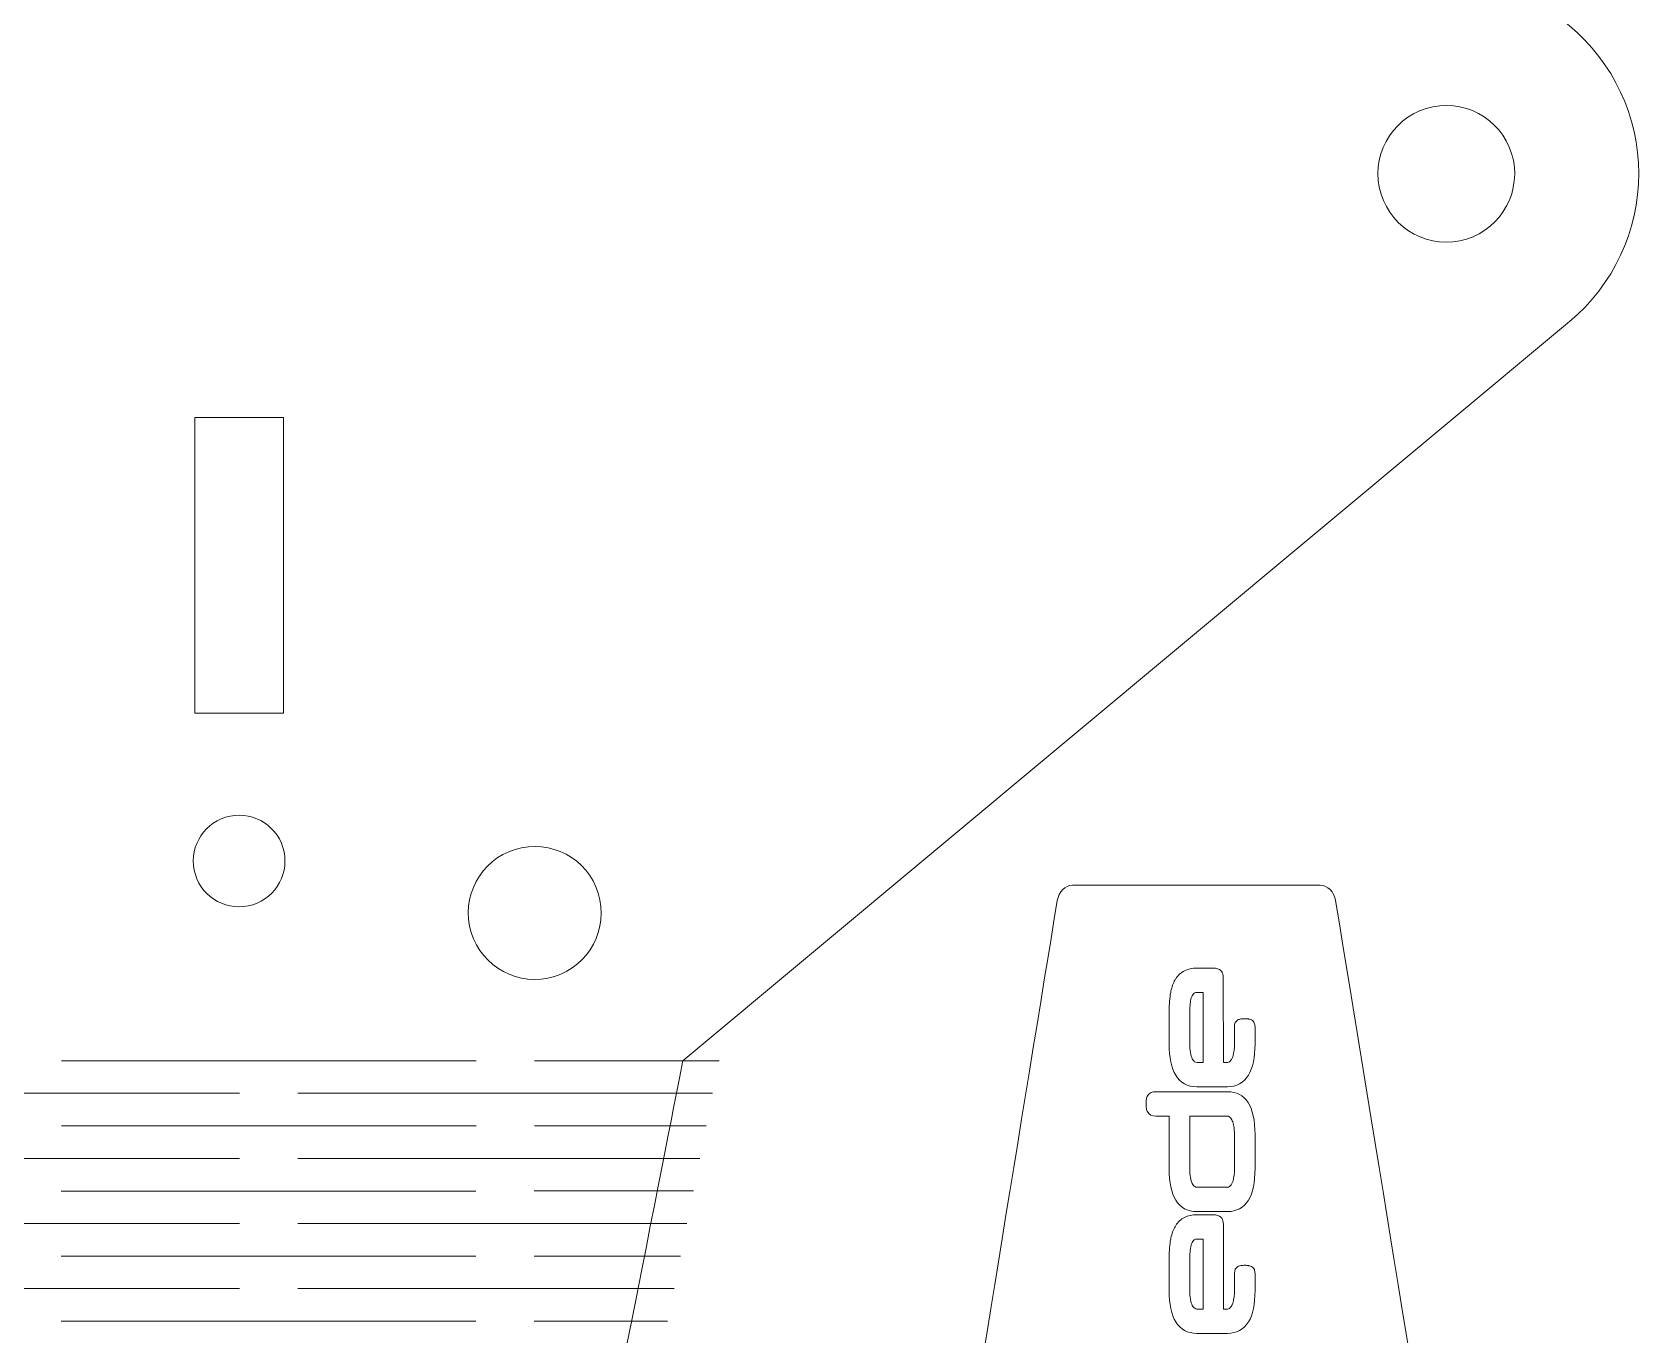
# Model space of a CAD drawing. Header units: inches. Extents: x -5.8 to 5.8, y -5.8 to 5.8.
# Drawn here: x 3.61 to 5.75, y 0.541 to 2.276 of the extents above; entities that cross this region are included whole.
import ezdxf

# ---------------------------------------------------------------- set-up
doc = ezdxf.new("R2010")
doc.units = ezdxf.units.IN
doc.header["$MEASUREMENT"] = 0
doc.layers.add('VIEW_HATCHES', color=7, linetype='Continuous')

msp = doc.modelspace()

# ---------------------------------------------------------------- linework, layer by layer
at = {"layer": 'VIEW_HATCHES', "color": 4, "lineweight": 5}
for points in [[(2.1138, 0.9065), (2.1138, 0.9065), (0.9333, 1.8903), (0.9333, 1.8903), (0.9333, 1.8903), (0.8749, 1.9389), (0.841, 2.0109), (0.841, 2.0869), (0.841, 2.0869), (0.8409, 2.1629), (0.875, 2.2353), (0.9333, 2.284), (0.9333, 2.284), (0.9333, 2.284), (2.1138, 3.2677), (2.1138, 3.2677), (2.1138, 3.2677), (2.1138, 3.2677), (2.1138, 3.2677), (2.1138, 3.2677), (2.1138, 3.2677), (2.12, 3.2983), (2.4253, 4.8512), (2.5938, 5.6868), (2.5938, 5.6868), (2.6012, 5.7236), (2.6335, 5.75), (2.671, 5.75), (2.671, 5.75), (2.671, 5.75), (3.92, 5.75), (3.92, 5.75), (3.92, 5.75), (3.9575, 5.75), (3.9898, 5.7235), (3.9972, 5.6868), (3.9972, 5.6868), (4.2007, 4.6773), (4.471, 3.2983), (4.4772, 3.2677), (4.4772, 3.2677), (4.4772, 3.2677), (4.4772, 3.2677), (4.4772, 3.2677), (4.4772, 3.2677), (4.4772, 3.2677), (5.6577, 2.284), (5.6577, 2.284), (5.6577, 2.284), (5.7161, 2.2354), (5.7499, 2.1633), (5.75, 2.0874), (5.75, 2.0874), (5.7501, 2.0114), (5.716, 1.939), (5.6577, 1.8903), (5.6577, 1.8903), (5.6577, 1.8903), (4.4772, 0.9065), (4.4772, 0.9065), (4.4772, 0.9065), (4.4772, 0.9065), (4.4772, 0.9065), (4.4772, 0.9065), (4.4772, 0.9065), (4.471, 0.8759), (4.1554, -0.7278), (3.9972, -1.5126), (3.9972, -1.5126), (3.9898, -1.5493), (3.9575, -1.5757), (3.92, -1.5757), (3.92, -1.5757), (3.92, -1.5757), (2.6709, -1.5757), (2.6709, -1.5757), (2.6709, -1.5757), (2.6335, -1.5757), (2.6012, -1.5493), (2.5938, -1.5126), (2.5938, -1.5126), (2.3902, -0.5031), (2.1199, 0.8759), (2.1138, 0.9065), (2.1138, 0.9065), (2.1138, 0.9065), (2.1138, 0.9065), (2.1138, 0.9065)], [(5.4729, 0.3393), (5.4729, 0.3393), (5.7256, 0.0221), (5.7256, 0.0221), (5.7256, 0.0221), (5.7411, 0.0064), (5.75, -0.0168), (5.75, -0.0414), (5.75, -0.0414), (5.75, -0.0659), (5.741, -0.0892), (5.7256, -0.1049), (5.7256, -0.1049), (5.7256, -0.1049), (5.4729, -0.4221), (5.4729, -0.4221), (5.4729, -0.4221), (5.4729, -0.4221), (5.4729, -0.4221), (5.4729, -0.4221), (5.4729, -0.4221), (5.4713, -0.432), (5.3907, -0.9327), (5.3462, -1.2021), (5.3462, -1.2021), (5.3442, -1.214), (5.3357, -1.2225), (5.3258, -1.2225), (5.3258, -1.2225), (5.3258, -1.2225), (4.996, -1.2225), (4.996, -1.2225), (4.996, -1.2225), (4.9861, -1.2225), (4.9776, -1.2139), (4.9756, -1.2021), (4.9756, -1.2021), (4.9219, -0.8766), (4.8505, -0.4319), (4.8489, -0.4221), (4.8489, -0.4221), (4.8489, -0.4221), (4.8489, -0.4221), (4.8489, -0.4221), (4.8489, -0.4221), (4.8489, -0.4221), (4.5968, -0.1049), (4.5968, -0.1049), (4.5968, -0.1049), (4.5814, -0.0892), (4.5725, -0.066), (4.5724, -0.0414), (4.5724, -0.0414), (4.5724, -0.0169), (4.5814, 0.0064), (4.5968, 0.0221), (4.5968, 0.0221), (4.5968, 0.0221), (4.8489, 0.3393), (4.8489, 0.3393), (4.8489, 0.3393), (4.8489, 0.3393), (4.8489, 0.3393), (4.8489, 0.3393), (4.8489, 0.3393), (4.8505, 0.3492), (4.9339, 0.8663), (4.9756, 1.1193), (4.9756, 1.1193), (4.9776, 1.1312), (4.9861, 1.1397), (4.996, 1.1397), (4.996, 1.1397), (4.996, 1.1397), (5.3258, 1.1397), (5.3258, 1.1397), (5.3258, 1.1397), (5.3357, 1.1397), (5.3442, 1.1311), (5.3462, 1.1193), (5.3462, 1.1193), (5.3999, 0.7938), (5.4713, 0.3491), (5.4729, 0.3393), (5.4729, 0.3393), (5.4729, 0.3393), (5.4729, 0.3393), (5.4729, 0.3393)]]:
    msp.add_open_spline(points, degree=3, knots=[0, 0, 0, 0, 0.045455, 0.045455, 0.045455, 0.045455, 0.090909, 0.090909, 0.090909, 0.090909, 0.136364, 0.136364, 0.136364, 0.136364, 0.181818, 0.181818, 0.181818, 0.181818, 0.227273, 0.227273, 0.227273, 0.227273, 0.272727, 0.272727, 0.272727, 0.272727, 0.318182, 0.318182, 0.318182, 0.318182, 0.363636, 0.363636, 0.363636, 0.363636, 0.409091, 0.409091, 0.409091, 0.409091, 0.454545, 0.454545, 0.454545, 0.454545, 0.5, 0.5, 0.5, 0.5, 0.545455, 0.545455, 0.545455, 0.545455, 0.590909, 0.590909, 0.590909, 0.590909, 0.636364, 0.636364, 0.636364, 0.636364, 0.681818, 0.681818, 0.681818, 0.681818, 0.727273, 0.727273, 0.727273, 0.727273, 0.772727, 0.772727, 0.772727, 0.772727, 0.818182, 0.818182, 0.818182, 0.818182, 0.863636, 0.863636, 0.863636, 0.863636, 0.909091, 0.909091, 0.909091, 0.909091, 0.954545, 0.954545, 0.954545, 0.954545, 1, 1, 1, 1], dxfattribs=at)
at = {"layer": 'VIEW_HATCHES', "lineweight": 5}
for points in [[(5.5116, 1.9979), (5.5609, 2.0078), (5.5928, 2.0558), (5.5829, 2.1051), (5.5829, 2.1051), (5.5729, 2.1544), (5.5249, 2.1863), (5.4757, 2.1763), (5.4757, 2.1763), (5.4264, 2.1664), (5.3945, 2.1184), (5.4044, 2.0691), (5.4044, 2.0691), (5.4144, 2.0199), (5.4624, 1.988), (5.5116, 1.9979)], [(3.9451, 1.7625), (3.9451, 1.7625), (3.827, 1.7625), (3.827, 1.7625), (3.827, 1.7625), (3.827, 1.7625), (3.827, 1.3688), (3.827, 1.3688), (3.827, 1.3688), (3.827, 1.3688), (3.9451, 1.3688), (3.9451, 1.3688), (3.9451, 1.3688), (3.9451, 1.3688), (3.9451, 1.7625), (3.9451, 1.7625)], [(3.8981, 1.1121), (3.9311, 1.1188), (3.9525, 1.151), (3.9459, 1.184), (3.9459, 1.184), (3.9392, 1.2171), (3.907, 1.2385), (3.874, 1.2318), (3.874, 1.2318), (3.8409, 1.2251), (3.8196, 1.1929), (3.8262, 1.1599), (3.8262, 1.1599), (3.8329, 1.1269), (3.8651, 1.1055), (3.8981, 1.1121)], [(4.2972, 1.0161), (4.3451, 1.0258), (4.3762, 1.0724), (4.3665, 1.1204), (4.3665, 1.1204), (4.3568, 1.1683), (4.3102, 1.1993), (4.2622, 1.1896), (4.2622, 1.1896), (4.2143, 1.18), (4.1833, 1.1333), (4.193, 1.0854), (4.193, 1.0854), (4.2026, 1.0375), (4.2493, 1.0065), (4.2972, 1.0161)]]:
    msp.add_open_spline(points, degree=3, knots=[0, 0, 0, 0, 0.25, 0.25, 0.25, 0.25, 0.5, 0.5, 0.5, 0.5, 0.75, 0.75, 0.75, 0.75, 1, 1, 1, 1], dxfattribs=at)
at = {"layer": 'VIEW_HATCHES', "color": 3, "lineweight": 5}
for points, knots in [([(5.1968, 0.9037), (5.1968, 0.9037), (5.2021, 0.9037), (5.2021, 0.9037), (5.2021, 0.9037), (5.2021, 0.9037), (5.2021, 0.9037), (5.2021, 0.9037), (5.2021, 0.9037), (5.2021, 0.9037), (5.2021, 0.9037), (5.2021, 0.9037), (5.2021, 0.9037), (5.203, 0.9037), (5.2039, 0.904), (5.2047, 0.9047), (5.2047, 0.9047), (5.2051, 0.9049), (5.2054, 0.9052), (5.2058, 0.9056), (5.2058, 0.9056), (5.2065, 0.9064), (5.2073, 0.9074), (5.208, 0.9087), (5.208, 0.9087), (5.208, 0.9087), (5.208, 0.9087), (5.208, 0.9087), (5.208, 0.9087), (5.208, 0.9087), (5.208, 0.9087), (5.208, 0.9087), (5.208, 0.9087), (5.208, 0.9087), (5.208, 0.9087), (5.208, 0.9087), (5.208, 0.9087), (5.208, 0.9087), (5.208, 0.9087), (5.208, 0.9087), (5.208, 0.9087), (5.208, 0.9087), (5.208, 0.9087), (5.208, 0.9087), (5.208, 0.9087), (5.2083, 0.9092), (5.2086, 0.9098), (5.2088, 0.9104), (5.2088, 0.9104), (5.2091, 0.9111), (5.2094, 0.9118), (5.2096, 0.9125), (5.2096, 0.9125), (5.2108, 0.9166), (5.2115, 0.9223), (5.2115, 0.9295), (5.2115, 0.9295), (5.2115, 0.9295), (5.2115, 0.9295), (5.2115, 0.9295), (5.2115, 0.9295), (5.2115, 0.9295), (5.2115, 0.951), (5.2115, 0.951), (5.2115, 0.951), (5.2115, 0.9556), (5.213, 0.9587), (5.2161, 0.9603), (5.2161, 0.9603), (5.2173, 0.9609), (5.2187, 0.9614), (5.2203, 0.9616), (5.2203, 0.9616), (5.2217, 0.9619), (5.2233, 0.962), (5.2251, 0.962), (5.2251, 0.962), (5.2251, 0.962), (5.2251, 0.962), (5.2251, 0.962), (5.2251, 0.962), (5.2251, 0.962), (5.2251, 0.962), (5.2251, 0.962), (5.2251, 0.962), (5.227, 0.962), (5.2286, 0.9619), (5.23, 0.9616), (5.23, 0.9616), (5.2305, 0.9616), (5.231, 0.9615), (5.2314, 0.9613), (5.2314, 0.9613), (5.2324, 0.9611), (5.2333, 0.9608), (5.2341, 0.9603), (5.2341, 0.9603), (5.2341, 0.9603), (5.2341, 0.9604), (5.2341, 0.9604), (5.2341, 0.9604), (5.2359, 0.9595), (5.2371, 0.9581), (5.2379, 0.9563), (5.2379, 0.9563), (5.2386, 0.9548), (5.2389, 0.9531), (5.2389, 0.951), (5.2389, 0.951), (5.2389, 0.951), (5.2389, 0.951), (5.2389, 0.951), (5.2389, 0.951), (5.2389, 0.951), (5.2389, 0.9287), (5.2389, 0.9287), (5.2389, 0.9287), (5.2389, 0.9287), (5.2389, 0.9287), (5.2389, 0.9287), (5.2389, 0.9287), (5.2389, 0.9102), (5.236, 0.8962), (5.2301, 0.8867), (5.2301, 0.8867), (5.2239, 0.8765), (5.2145, 0.8714), (5.2021, 0.8714), (5.2021, 0.8714), (5.2021, 0.8714), (5.1614, 0.8714), (5.1614, 0.8714), (5.1614, 0.8714), (5.1614, 0.8714), (5.1614, 0.8714), (5.1614, 0.8714), (5.1614, 0.8714), (5.1614, 0.8714), (5.1614, 0.8714), (5.1614, 0.8714), (5.1614, 0.8714), (5.1489, 0.8714), (5.1395, 0.8765), (5.1333, 0.8867), (5.1333, 0.8867), (5.1274, 0.8962), (5.1245, 0.9102), (5.1245, 0.9287), (5.1245, 0.9287), (5.1245, 0.9287), (5.1245, 0.9287), (5.1245, 0.9287), (5.1245, 0.9287), (5.1245, 0.9287), (5.1245, 0.9287), (5.1245, 0.9287), (5.1245, 0.9287), (5.1245, 0.9287), (5.1245, 0.9287), (5.1245, 0.9287), (5.1245, 0.9287), (5.1245, 0.9287), (5.1245, 0.972), (5.1245, 0.972), (5.1245, 0.972), (5.1245, 0.972), (5.1245, 0.972), (5.1245, 0.972), (5.1245, 0.972), (5.1245, 0.972), (5.1245, 0.972), (5.1245, 0.972), (5.1245, 0.972), (5.1245, 0.972), (5.1245, 0.972), (5.1245, 0.972), (5.1245, 0.972), (5.1245, 0.9817), (5.1252, 0.9901), (5.1266, 0.997), (5.1266, 0.997), (5.1268, 0.9981), (5.1271, 0.9993), (5.1274, 1.0004), (5.1274, 1.0004), (5.1288, 1.0062), (5.1307, 1.011), (5.1332, 1.0149), (5.1332, 1.0149), (5.1332, 1.0149), (5.1333, 1.0149), (5.1333, 1.0149), (5.1333, 1.0149), (5.1333, 1.0149), (5.1333, 1.015), (5.1333, 1.015), (5.1333, 1.015), (5.1333, 1.015), (5.1333, 1.0149), (5.1333, 1.0149), (5.1333, 1.0149), (5.1348, 1.0173), (5.1366, 1.0194), (5.1385, 1.0212), (5.1385, 1.0212), (5.1405, 1.023), (5.1427, 1.0245), (5.1451, 1.0257), (5.1451, 1.0257), (5.1498, 1.0281), (5.1552, 1.0293), (5.1614, 1.0293), (5.1614, 1.0293), (5.1614, 1.0293), (5.1614, 1.0293), (5.1614, 1.0293), (5.1614, 1.0293), (5.1614, 1.0293), (5.1829, 1.0293), (5.1829, 1.0293), (5.1829, 1.0293), (5.1829, 1.0293), (5.1829, 1.0293), (5.1829, 1.0293), (5.1829, 1.0293), (5.1877, 1.0293), (5.1912, 1.0282), (5.1934, 1.026), (5.1934, 1.026), (5.1934, 1.026), (5.1934, 1.026), (5.1934, 1.026), (5.1934, 1.026), (5.1934, 1.026), (5.1934, 1.026), (5.1934, 1.026), (5.1934, 1.026), (5.1934, 1.026), (5.1934, 1.026), (5.1934, 1.026), (5.1934, 1.026), (5.1939, 1.0255), (5.1942, 1.0251), (5.1946, 1.0246), (5.1946, 1.0246), (5.1946, 1.0246), (5.1945, 1.0246), (5.1945, 1.0246), (5.1945, 1.0246), (5.1949, 1.0241), (5.1951, 1.0236), (5.1953, 1.0231), (5.1953, 1.0231), (5.1953, 1.0231), (5.1953, 1.0231), (5.1953, 1.0231), (5.1953, 1.0231), (5.1963, 1.0209), (5.1967, 1.0178), (5.1967, 1.0138), (5.1967, 1.0138), (5.1967, 1.0138), (5.1968, 0.9037), (5.1968, 0.9037)], [0, 0, 0, 0, 0.015152, 0.015152, 0.015152, 0.015152, 0.030303, 0.030303, 0.030303, 0.030303, 0.045455, 0.045455, 0.045455, 0.045455, 0.060606, 0.060606, 0.060606, 0.060606, 0.075758, 0.075758, 0.075758, 0.075758, 0.090909, 0.090909, 0.090909, 0.090909, 0.106061, 0.106061, 0.106061, 0.106061, 0.121212, 0.121212, 0.121212, 0.121212, 0.136364, 0.136364, 0.136364, 0.136364, 0.151515, 0.151515, 0.151515, 0.151515, 0.166667, 0.166667, 0.166667, 0.166667, 0.181818, 0.181818, 0.181818, 0.181818, 0.19697, 0.19697, 0.19697, 0.19697, 0.212121, 0.212121, 0.212121, 0.212121, 0.227273, 0.227273, 0.227273, 0.227273, 0.242424, 0.242424, 0.242424, 0.242424, 0.257576, 0.257576, 0.257576, 0.257576, 0.272727, 0.272727, 0.272727, 0.272727, 0.287879, 0.287879, 0.287879, 0.287879, 0.30303, 0.30303, 0.30303, 0.30303, 0.318182, 0.318182, 0.318182, 0.318182, 0.333333, 0.333333, 0.333333, 0.333333, 0.348485, 0.348485, 0.348485, 0.348485, 0.363636, 0.363636, 0.363636, 0.363636, 0.378788, 0.378788, 0.378788, 0.378788, 0.393939, 0.393939, 0.393939, 0.393939, 0.409091, 0.409091, 0.409091, 0.409091, 0.424242, 0.424242, 0.424242, 0.424242, 0.439394, 0.439394, 0.439394, 0.439394, 0.454545, 0.454545, 0.454545, 0.454545, 0.469697, 0.469697, 0.469697, 0.469697, 0.484848, 0.484848, 0.484848, 0.484848, 0.5, 0.5, 0.5, 0.5, 0.515152, 0.515152, 0.515152, 0.515152, 0.530303, 0.530303, 0.530303, 0.530303, 0.545455, 0.545455, 0.545455, 0.545455, 0.560606, 0.560606, 0.560606, 0.560606, 0.575758, 0.575758, 0.575758, 0.575758, 0.590909, 0.590909, 0.590909, 0.590909, 0.606061, 0.606061, 0.606061, 0.606061, 0.621212, 0.621212, 0.621212, 0.621212, 0.636364, 0.636364, 0.636364, 0.636364, 0.651515, 0.651515, 0.651515, 0.651515, 0.666667, 0.666667, 0.666667, 0.666667, 0.681818, 0.681818, 0.681818, 0.681818, 0.69697, 0.69697, 0.69697, 0.69697, 0.712121, 0.712121, 0.712121, 0.712121, 0.727273, 0.727273, 0.727273, 0.727273, 0.742424, 0.742424, 0.742424, 0.742424, 0.757576, 0.757576, 0.757576, 0.757576, 0.772727, 0.772727, 0.772727, 0.772727, 0.787879, 0.787879, 0.787879, 0.787879, 0.80303, 0.80303, 0.80303, 0.80303, 0.818182, 0.818182, 0.818182, 0.818182, 0.833333, 0.833333, 0.833333, 0.833333, 0.848485, 0.848485, 0.848485, 0.848485, 0.863636, 0.863636, 0.863636, 0.863636, 0.878788, 0.878788, 0.878788, 0.878788, 0.893939, 0.893939, 0.893939, 0.893939, 0.909091, 0.909091, 0.909091, 0.909091, 0.924242, 0.924242, 0.924242, 0.924242, 0.939394, 0.939394, 0.939394, 0.939394, 0.954545, 0.954545, 0.954545, 0.954545, 0.969697, 0.969697, 0.969697, 0.969697, 0.984848, 0.984848, 0.984848, 0.984848, 1, 1, 1, 1]), ([(5.1697, 0.9037), (5.1697, 0.9037), (5.1697, 0.997), (5.1697, 0.997), (5.1697, 0.997), (5.1697, 0.997), (5.1614, 0.997), (5.1614, 0.997), (5.1614, 0.997), (5.1614, 0.997), (5.1614, 0.997), (5.1614, 0.997), (5.1614, 0.997), (5.1614, 0.997), (5.1614, 0.997), (5.1614, 0.997), (5.1614, 0.997), (5.1601, 0.997), (5.1589, 0.9967), (5.158, 0.996), (5.158, 0.996), (5.1576, 0.9957), (5.1573, 0.9955), (5.157, 0.9952), (5.157, 0.9952), (5.1563, 0.9944), (5.1556, 0.9935), (5.155, 0.9923), (5.155, 0.9923), (5.155, 0.9923), (5.155, 0.9923), (5.155, 0.9923), (5.155, 0.9923), (5.155, 0.9923), (5.155, 0.9923), (5.155, 0.9923), (5.155, 0.9923), (5.155, 0.9923), (5.155, 0.9923), (5.155, 0.9923), (5.155, 0.9923), (5.1548, 0.9918), (5.1545, 0.9912), (5.1543, 0.9906), (5.1543, 0.9906), (5.1541, 0.9899), (5.1538, 0.9892), (5.1536, 0.9885), (5.1536, 0.9885), (5.1525, 0.9843), (5.1519, 0.9785), (5.1519, 0.9713), (5.1519, 0.9713), (5.1519, 0.9713), (5.1519, 0.9295), (5.1519, 0.9295), (5.1519, 0.9295), (5.1519, 0.9197), (5.1531, 0.9127), (5.1554, 0.9086), (5.1554, 0.9086), (5.1564, 0.9068), (5.1574, 0.9055), (5.1585, 0.9047), (5.1585, 0.9047), (5.1594, 0.904), (5.1604, 0.9037), (5.1614, 0.9037), (5.1614, 0.9037), (5.1614, 0.9037), (5.1697, 0.9037), (5.1697, 0.9037)], [0, 0, 0, 0, 0.055556, 0.055556, 0.055556, 0.055556, 0.111111, 0.111111, 0.111111, 0.111111, 0.166667, 0.166667, 0.166667, 0.166667, 0.222222, 0.222222, 0.222222, 0.222222, 0.277778, 0.277778, 0.277778, 0.277778, 0.333333, 0.333333, 0.333333, 0.333333, 0.388889, 0.388889, 0.388889, 0.388889, 0.444444, 0.444444, 0.444444, 0.444444, 0.5, 0.5, 0.5, 0.5, 0.555556, 0.555556, 0.555556, 0.555556, 0.611111, 0.611111, 0.611111, 0.611111, 0.666667, 0.666667, 0.666667, 0.666667, 0.722222, 0.722222, 0.722222, 0.722222, 0.777778, 0.777778, 0.777778, 0.777778, 0.833333, 0.833333, 0.833333, 0.833333, 0.888889, 0.888889, 0.888889, 0.888889, 0.944444, 0.944444, 0.944444, 0.944444, 1, 1, 1, 1]), ([(5.1068, 0.8324), (5.1016, 0.8324), (5.0979, 0.8341), (5.096, 0.8376), (5.096, 0.8376), (5.0952, 0.839), (5.0946, 0.8407), (5.0943, 0.8426), (5.0943, 0.8426), (5.0939, 0.8444), (5.0938, 0.8464), (5.0938, 0.8487), (5.0938, 0.8487), (5.0938, 0.8509), (5.0939, 0.8529), (5.0943, 0.8547), (5.0943, 0.8547), (5.0946, 0.8566), (5.0952, 0.8583), (5.096, 0.8597), (5.096, 0.8597), (5.0971, 0.8615), (5.0986, 0.8628), (5.1007, 0.8637), (5.1007, 0.8637), (5.1024, 0.8644), (5.1045, 0.8647), (5.1068, 0.8647), (5.1068, 0.8647), (5.1068, 0.8647), (5.2021, 0.8647), (5.2021, 0.8647), (5.2021, 0.8647), (5.2266, 0.8647), (5.2389, 0.8456), (5.2389, 0.8074), (5.2389, 0.8074), (5.2389, 0.8074), (5.2389, 0.8074), (5.2389, 0.8074), (5.2389, 0.8074), (5.2389, 0.8074), (5.2389, 0.7624), (5.2389, 0.7624), (5.2389, 0.7624), (5.2389, 0.7624), (5.2389, 0.7624), (5.2389, 0.7624), (5.2389, 0.7624), (5.2389, 0.7439), (5.236, 0.7299), (5.2302, 0.7204), (5.2302, 0.7204), (5.2239, 0.7102), (5.2145, 0.7051), (5.2021, 0.7051), (5.2021, 0.7051), (5.2021, 0.7051), (5.1614, 0.7051), (5.1614, 0.7051), (5.1614, 0.7051), (5.1614, 0.7051), (5.1614, 0.7051), (5.1614, 0.7051), (5.1614, 0.7051), (5.1614, 0.7051), (5.1614, 0.7051), (5.1614, 0.7051), (5.1614, 0.7051), (5.1489, 0.7051), (5.1396, 0.7102), (5.1333, 0.7204), (5.1333, 0.7204), (5.1275, 0.7299), (5.1245, 0.7439), (5.1245, 0.7624), (5.1245, 0.7624), (5.1245, 0.7624), (5.1245, 0.7624), (5.1245, 0.7624), (5.1245, 0.7624), (5.1245, 0.7624), (5.1245, 0.7624), (5.1245, 0.7624), (5.1245, 0.7624), (5.1245, 0.7624), (5.1245, 0.8324), (5.1245, 0.8324), (5.1245, 0.8324), (5.1245, 0.8324), (5.1068, 0.8324), (5.1068, 0.8324)], [0, 0, 0, 0, 0.043478, 0.043478, 0.043478, 0.043478, 0.086957, 0.086957, 0.086957, 0.086957, 0.130435, 0.130435, 0.130435, 0.130435, 0.173913, 0.173913, 0.173913, 0.173913, 0.217391, 0.217391, 0.217391, 0.217391, 0.26087, 0.26087, 0.26087, 0.26087, 0.304348, 0.304348, 0.304348, 0.304348, 0.347826, 0.347826, 0.347826, 0.347826, 0.391304, 0.391304, 0.391304, 0.391304, 0.434783, 0.434783, 0.434783, 0.434783, 0.478261, 0.478261, 0.478261, 0.478261, 0.521739, 0.521739, 0.521739, 0.521739, 0.565217, 0.565217, 0.565217, 0.565217, 0.608696, 0.608696, 0.608696, 0.608696, 0.652174, 0.652174, 0.652174, 0.652174, 0.695652, 0.695652, 0.695652, 0.695652, 0.73913, 0.73913, 0.73913, 0.73913, 0.782609, 0.782609, 0.782609, 0.782609, 0.826087, 0.826087, 0.826087, 0.826087, 0.869565, 0.869565, 0.869565, 0.869565, 0.913043, 0.913043, 0.913043, 0.913043, 0.956522, 0.956522, 0.956522, 0.956522, 1, 1, 1, 1]), ([(5.152, 0.7632), (5.152, 0.7534), (5.1531, 0.7465), (5.1554, 0.7424), (5.1554, 0.7424), (5.1564, 0.7405), (5.1574, 0.7392), (5.1586, 0.7384), (5.1586, 0.7384), (5.1594, 0.7378), (5.1604, 0.7375), (5.1614, 0.7375), (5.1614, 0.7375), (5.1614, 0.7375), (5.2021, 0.7375), (5.2021, 0.7375), (5.2021, 0.7375), (5.2021, 0.7375), (5.2021, 0.7375), (5.2021, 0.7375), (5.2021, 0.7375), (5.2021, 0.7375), (5.2021, 0.7374), (5.2021, 0.7374), (5.2021, 0.7374), (5.203, 0.7374), (5.2039, 0.7378), (5.2048, 0.7384), (5.2048, 0.7384), (5.2051, 0.7386), (5.2054, 0.7389), (5.2058, 0.7393), (5.2058, 0.7393), (5.2066, 0.7401), (5.2073, 0.7411), (5.208, 0.7424), (5.208, 0.7424), (5.208, 0.7424), (5.208, 0.7424), (5.208, 0.7424), (5.208, 0.7424), (5.208, 0.7424), (5.208, 0.7424), (5.208, 0.7424), (5.208, 0.7424), (5.208, 0.7424), (5.208, 0.7424), (5.208, 0.7424), (5.208, 0.7424), (5.208, 0.7424), (5.208, 0.7424), (5.208, 0.7424), (5.208, 0.7424), (5.208, 0.7424), (5.208, 0.7424), (5.208, 0.7424), (5.208, 0.7424), (5.2083, 0.743), (5.2086, 0.7435), (5.2088, 0.7441), (5.2088, 0.7441), (5.2091, 0.7448), (5.2094, 0.7455), (5.2096, 0.7462), (5.2096, 0.7462), (5.2109, 0.7504), (5.2115, 0.756), (5.2115, 0.7632), (5.2115, 0.7632), (5.2115, 0.7632), (5.2115, 0.8067), (5.2115, 0.8067), (5.2115, 0.8067), (5.2115, 0.8067), (5.2115, 0.8067), (5.2115, 0.8067), (5.2115, 0.8067), (5.2115, 0.8067), (5.2115, 0.8067), (5.2115, 0.8067), (5.2115, 0.8067), (5.2115, 0.8117), (5.2112, 0.8159), (5.2105, 0.8195), (5.2105, 0.8195), (5.2104, 0.8201), (5.2103, 0.8207), (5.2102, 0.8212), (5.2102, 0.8212), (5.2096, 0.8238), (5.2089, 0.8259), (5.208, 0.8274), (5.208, 0.8274), (5.2061, 0.8308), (5.2042, 0.8324), (5.2021, 0.8324), (5.2021, 0.8324), (5.2021, 0.8324), (5.152, 0.8324), (5.152, 0.8324), (5.152, 0.8324), (5.152, 0.8324), (5.152, 0.7632), (5.152, 0.7632)], [0, 0, 0, 0, 0.038462, 0.038462, 0.038462, 0.038462, 0.076923, 0.076923, 0.076923, 0.076923, 0.115385, 0.115385, 0.115385, 0.115385, 0.153846, 0.153846, 0.153846, 0.153846, 0.192308, 0.192308, 0.192308, 0.192308, 0.230769, 0.230769, 0.230769, 0.230769, 0.269231, 0.269231, 0.269231, 0.269231, 0.307692, 0.307692, 0.307692, 0.307692, 0.346154, 0.346154, 0.346154, 0.346154, 0.384615, 0.384615, 0.384615, 0.384615, 0.423077, 0.423077, 0.423077, 0.423077, 0.461538, 0.461538, 0.461538, 0.461538, 0.5, 0.5, 0.5, 0.5, 0.538462, 0.538462, 0.538462, 0.538462, 0.576923, 0.576923, 0.576923, 0.576923, 0.615385, 0.615385, 0.615385, 0.615385, 0.653846, 0.653846, 0.653846, 0.653846, 0.692308, 0.692308, 0.692308, 0.692308, 0.730769, 0.730769, 0.730769, 0.730769, 0.769231, 0.769231, 0.769231, 0.769231, 0.807692, 0.807692, 0.807692, 0.807692, 0.846154, 0.846154, 0.846154, 0.846154, 0.884615, 0.884615, 0.884615, 0.884615, 0.923077, 0.923077, 0.923077, 0.923077, 0.961538, 0.961538, 0.961538, 0.961538, 1, 1, 1, 1]), ([(5.1968, 0.5753), (5.1968, 0.5753), (5.2021, 0.5753), (5.2021, 0.5753), (5.2021, 0.5753), (5.2021, 0.5753), (5.2021, 0.5753), (5.2021, 0.5753), (5.2021, 0.5753), (5.2021, 0.5753), (5.2021, 0.5753), (5.2021, 0.5753), (5.2021, 0.5753), (5.203, 0.5753), (5.2039, 0.5756), (5.2048, 0.5762), (5.2048, 0.5762), (5.2051, 0.5765), (5.2055, 0.5768), (5.2058, 0.5772), (5.2058, 0.5772), (5.2066, 0.578), (5.2073, 0.579), (5.208, 0.5803), (5.208, 0.5803), (5.208, 0.5803), (5.208, 0.5803), (5.208, 0.5803), (5.208, 0.5803), (5.208, 0.5803), (5.208, 0.5803), (5.208, 0.5803), (5.208, 0.5803), (5.208, 0.5803), (5.208, 0.5803), (5.208, 0.5803), (5.208, 0.5803), (5.208, 0.5803), (5.208, 0.5803), (5.208, 0.5803), (5.208, 0.5803), (5.208, 0.5803), (5.208, 0.5803), (5.208, 0.5803), (5.208, 0.5803), (5.2083, 0.5808), (5.2086, 0.5814), (5.2089, 0.582), (5.2089, 0.582), (5.2092, 0.5827), (5.2094, 0.5834), (5.2096, 0.5841), (5.2096, 0.5841), (5.2109, 0.5882), (5.2115, 0.5939), (5.2115, 0.601), (5.2115, 0.601), (5.2115, 0.601), (5.2115, 0.601), (5.2115, 0.601), (5.2115, 0.601), (5.2115, 0.601), (5.2115, 0.6226), (5.2115, 0.6226), (5.2115, 0.6226), (5.2115, 0.6272), (5.2131, 0.6303), (5.2161, 0.6319), (5.2161, 0.6319), (5.2173, 0.6325), (5.2187, 0.633), (5.2203, 0.6332), (5.2203, 0.6332), (5.2217, 0.6335), (5.2233, 0.6336), (5.2251, 0.6336), (5.2251, 0.6336), (5.2251, 0.6336), (5.2252, 0.6336), (5.2252, 0.6336), (5.2252, 0.6336), (5.2252, 0.6336), (5.2252, 0.6336), (5.2252, 0.6336), (5.2252, 0.6336), (5.227, 0.6336), (5.2286, 0.6335), (5.23, 0.6332), (5.23, 0.6332), (5.2305, 0.6331), (5.231, 0.633), (5.2314, 0.6329), (5.2314, 0.6329), (5.2324, 0.6327), (5.2333, 0.6324), (5.2341, 0.6319), (5.2341, 0.6319), (5.2341, 0.6319), (5.2341, 0.6319), (5.2341, 0.6319), (5.2341, 0.6319), (5.2359, 0.6311), (5.2372, 0.6297), (5.238, 0.6279), (5.238, 0.6279), (5.2386, 0.6264), (5.2389, 0.6247), (5.2389, 0.6226), (5.2389, 0.6226), (5.2389, 0.6226), (5.2389, 0.6226), (5.2389, 0.6226), (5.2389, 0.6226), (5.2389, 0.6226), (5.2389, 0.6003), (5.2389, 0.6003), (5.2389, 0.6003), (5.2389, 0.6003), (5.2389, 0.6003), (5.2389, 0.6003), (5.2389, 0.6003), (5.2389, 0.5818), (5.236, 0.5678), (5.2302, 0.5583), (5.2302, 0.5583), (5.2239, 0.5481), (5.2145, 0.543), (5.2021, 0.543), (5.2021, 0.543), (5.2021, 0.543), (5.1614, 0.543), (5.1614, 0.543), (5.1614, 0.543), (5.1614, 0.543), (5.1614, 0.543), (5.1614, 0.543), (5.1614, 0.543), (5.1614, 0.543), (5.1614, 0.543), (5.1614, 0.543), (5.1614, 0.543), (5.1489, 0.543), (5.1396, 0.5481), (5.1333, 0.5583), (5.1333, 0.5583), (5.1275, 0.5678), (5.1245, 0.5818), (5.1245, 0.6003), (5.1245, 0.6003), (5.1245, 0.6003), (5.1245, 0.6003), (5.1245, 0.6003), (5.1245, 0.6003), (5.1245, 0.6003), (5.1245, 0.6003), (5.1245, 0.6003), (5.1245, 0.6003), (5.1245, 0.6003), (5.1245, 0.6003), (5.1245, 0.6003), (5.1245, 0.6003), (5.1245, 0.6003), (5.1245, 0.6436), (5.1245, 0.6436), (5.1245, 0.6436), (5.1245, 0.6436), (5.1245, 0.6436), (5.1245, 0.6436), (5.1245, 0.6436), (5.1245, 0.6436), (5.1245, 0.6436), (5.1245, 0.6436), (5.1245, 0.6436), (5.1245, 0.6436), (5.1245, 0.6436), (5.1245, 0.6436), (5.1245, 0.6436), (5.1245, 0.6533), (5.1252, 0.6616), (5.1266, 0.6686), (5.1266, 0.6686), (5.1268, 0.6697), (5.1271, 0.6708), (5.1274, 0.672), (5.1274, 0.672), (5.1288, 0.6778), (5.1308, 0.6826), (5.1333, 0.6865), (5.1333, 0.6865), (5.1333, 0.6865), (5.1333, 0.6865), (5.1333, 0.6865), (5.1333, 0.6865), (5.1333, 0.6865), (5.1333, 0.6865), (5.1333, 0.6865), (5.1333, 0.6865), (5.1333, 0.6865), (5.1333, 0.6865), (5.1333, 0.6865), (5.1333, 0.6865), (5.1348, 0.6889), (5.1366, 0.691), (5.1385, 0.6928), (5.1385, 0.6928), (5.1405, 0.6946), (5.1427, 0.6961), (5.1451, 0.6973), (5.1451, 0.6973), (5.1498, 0.6997), (5.1552, 0.7009), (5.1614, 0.7009), (5.1614, 0.7009), (5.1614, 0.7009), (5.1614, 0.7009), (5.1614, 0.7009), (5.1614, 0.7009), (5.1614, 0.7009), (5.1829, 0.7009), (5.1829, 0.7009), (5.1829, 0.7009), (5.1829, 0.7009), (5.1829, 0.7009), (5.1829, 0.7009), (5.1829, 0.7009), (5.1877, 0.7009), (5.1912, 0.6998), (5.1934, 0.6976), (5.1934, 0.6976), (5.1934, 0.6976), (5.1935, 0.6976), (5.1935, 0.6976), (5.1935, 0.6976), (5.1935, 0.6976), (5.1935, 0.6976), (5.1935, 0.6976), (5.1935, 0.6976), (5.1935, 0.6976), (5.1935, 0.6976), (5.1935, 0.6976), (5.1935, 0.6976), (5.1939, 0.6971), (5.1943, 0.6967), (5.1946, 0.6962), (5.1946, 0.6962), (5.1946, 0.6962), (5.1946, 0.6962), (5.1946, 0.6962), (5.1946, 0.6962), (5.1949, 0.6957), (5.1951, 0.6952), (5.1954, 0.6947), (5.1954, 0.6947), (5.1954, 0.6947), (5.1954, 0.6947), (5.1954, 0.6947), (5.1954, 0.6947), (5.1963, 0.6924), (5.1968, 0.6894), (5.1968, 0.6854), (5.1968, 0.6854), (5.1968, 0.6854), (5.1968, 0.5753), (5.1968, 0.5753)], [0, 0, 0, 0, 0.015152, 0.015152, 0.015152, 0.015152, 0.030303, 0.030303, 0.030303, 0.030303, 0.045455, 0.045455, 0.045455, 0.045455, 0.060606, 0.060606, 0.060606, 0.060606, 0.075758, 0.075758, 0.075758, 0.075758, 0.090909, 0.090909, 0.090909, 0.090909, 0.106061, 0.106061, 0.106061, 0.106061, 0.121212, 0.121212, 0.121212, 0.121212, 0.136364, 0.136364, 0.136364, 0.136364, 0.151515, 0.151515, 0.151515, 0.151515, 0.166667, 0.166667, 0.166667, 0.166667, 0.181818, 0.181818, 0.181818, 0.181818, 0.19697, 0.19697, 0.19697, 0.19697, 0.212121, 0.212121, 0.212121, 0.212121, 0.227273, 0.227273, 0.227273, 0.227273, 0.242424, 0.242424, 0.242424, 0.242424, 0.257576, 0.257576, 0.257576, 0.257576, 0.272727, 0.272727, 0.272727, 0.272727, 0.287879, 0.287879, 0.287879, 0.287879, 0.30303, 0.30303, 0.30303, 0.30303, 0.318182, 0.318182, 0.318182, 0.318182, 0.333333, 0.333333, 0.333333, 0.333333, 0.348485, 0.348485, 0.348485, 0.348485, 0.363636, 0.363636, 0.363636, 0.363636, 0.378788, 0.378788, 0.378788, 0.378788, 0.393939, 0.393939, 0.393939, 0.393939, 0.409091, 0.409091, 0.409091, 0.409091, 0.424242, 0.424242, 0.424242, 0.424242, 0.439394, 0.439394, 0.439394, 0.439394, 0.454545, 0.454545, 0.454545, 0.454545, 0.469697, 0.469697, 0.469697, 0.469697, 0.484848, 0.484848, 0.484848, 0.484848, 0.5, 0.5, 0.5, 0.5, 0.515152, 0.515152, 0.515152, 0.515152, 0.530303, 0.530303, 0.530303, 0.530303, 0.545455, 0.545455, 0.545455, 0.545455, 0.560606, 0.560606, 0.560606, 0.560606, 0.575758, 0.575758, 0.575758, 0.575758, 0.590909, 0.590909, 0.590909, 0.590909, 0.606061, 0.606061, 0.606061, 0.606061, 0.621212, 0.621212, 0.621212, 0.621212, 0.636364, 0.636364, 0.636364, 0.636364, 0.651515, 0.651515, 0.651515, 0.651515, 0.666667, 0.666667, 0.666667, 0.666667, 0.681818, 0.681818, 0.681818, 0.681818, 0.69697, 0.69697, 0.69697, 0.69697, 0.712121, 0.712121, 0.712121, 0.712121, 0.727273, 0.727273, 0.727273, 0.727273, 0.742424, 0.742424, 0.742424, 0.742424, 0.757576, 0.757576, 0.757576, 0.757576, 0.772727, 0.772727, 0.772727, 0.772727, 0.787879, 0.787879, 0.787879, 0.787879, 0.80303, 0.80303, 0.80303, 0.80303, 0.818182, 0.818182, 0.818182, 0.818182, 0.833333, 0.833333, 0.833333, 0.833333, 0.848485, 0.848485, 0.848485, 0.848485, 0.863636, 0.863636, 0.863636, 0.863636, 0.878788, 0.878788, 0.878788, 0.878788, 0.893939, 0.893939, 0.893939, 0.893939, 0.909091, 0.909091, 0.909091, 0.909091, 0.924242, 0.924242, 0.924242, 0.924242, 0.939394, 0.939394, 0.939394, 0.939394, 0.954545, 0.954545, 0.954545, 0.954545, 0.969697, 0.969697, 0.969697, 0.969697, 0.984848, 0.984848, 0.984848, 0.984848, 1, 1, 1, 1]), ([(5.1697, 0.5753), (5.1697, 0.5753), (5.1697, 0.6686), (5.1697, 0.6686), (5.1697, 0.6686), (5.1697, 0.6686), (5.1614, 0.6686), (5.1614, 0.6686), (5.1614, 0.6686), (5.1614, 0.6686), (5.1614, 0.6686), (5.1614, 0.6686), (5.1614, 0.6686), (5.1614, 0.6686), (5.1614, 0.6686), (5.1614, 0.6686), (5.1614, 0.6686), (5.1601, 0.6686), (5.159, 0.6683), (5.158, 0.6676), (5.158, 0.6676), (5.1576, 0.6673), (5.1573, 0.6671), (5.157, 0.6667), (5.157, 0.6667), (5.1563, 0.666), (5.1557, 0.6651), (5.1551, 0.6639), (5.1551, 0.6639), (5.1551, 0.6639), (5.1551, 0.6639), (5.1551, 0.6639), (5.1551, 0.6639), (5.1551, 0.6639), (5.1551, 0.6639), (5.1551, 0.6639), (5.1551, 0.6639), (5.1551, 0.6639), (5.1551, 0.6639), (5.1551, 0.6639), (5.1551, 0.6639), (5.1548, 0.6634), (5.1546, 0.6628), (5.1543, 0.6622), (5.1543, 0.6622), (5.1541, 0.6615), (5.1539, 0.6608), (5.1537, 0.66), (5.1537, 0.66), (5.1525, 0.6559), (5.152, 0.6501), (5.152, 0.6428), (5.152, 0.6428), (5.152, 0.6428), (5.152, 0.601), (5.152, 0.601), (5.152, 0.601), (5.152, 0.5913), (5.1531, 0.5843), (5.1554, 0.5802), (5.1554, 0.5802), (5.1564, 0.5784), (5.1574, 0.5771), (5.1586, 0.5763), (5.1586, 0.5763), (5.1594, 0.5756), (5.1604, 0.5753), (5.1614, 0.5753), (5.1614, 0.5753), (5.1614, 0.5753), (5.1697, 0.5753), (5.1697, 0.5753)], [0, 0, 0, 0, 0.055556, 0.055556, 0.055556, 0.055556, 0.111111, 0.111111, 0.111111, 0.111111, 0.166667, 0.166667, 0.166667, 0.166667, 0.222222, 0.222222, 0.222222, 0.222222, 0.277778, 0.277778, 0.277778, 0.277778, 0.333333, 0.333333, 0.333333, 0.333333, 0.388889, 0.388889, 0.388889, 0.388889, 0.444444, 0.444444, 0.444444, 0.444444, 0.5, 0.5, 0.5, 0.5, 0.555556, 0.555556, 0.555556, 0.555556, 0.611111, 0.611111, 0.611111, 0.611111, 0.666667, 0.666667, 0.666667, 0.666667, 0.722222, 0.722222, 0.722222, 0.722222, 0.777778, 0.777778, 0.777778, 0.777778, 0.833333, 0.833333, 0.833333, 0.833333, 0.888889, 0.888889, 0.888889, 0.888889, 0.944444, 0.944444, 0.944444, 0.944444, 1, 1, 1, 1])]:
    msp.add_open_spline(points, degree=3, knots=knots, dxfattribs=at)
at = {"layer": 'VIEW_HATCHES', "color": 1, "lineweight": 5}
for points in [[(4.2015, 0.906), (4.2015, 0.906), (3.6493, 0.906), (3.6493, 0.906)], [(4.5251, 0.906), (4.5251, 0.906), (4.2792, 0.906), (4.2792, 0.906)], [(3.8867, 0.8626), (3.8867, 0.8626), (3.3345, 0.8627), (3.3345, 0.8627)], [(4.5166, 0.8627), (4.5166, 0.8627), (3.9644, 0.8627), (3.9644, 0.8627)], [(4.2015, 0.8193), (4.2015, 0.8193), (3.6493, 0.8193), (3.6493, 0.8193)], [(4.508, 0.8193), (4.508, 0.8193), (4.2792, 0.8193), (4.2792, 0.8193)], [(3.8866, 0.7759), (3.8866, 0.7759), (3.3344, 0.7759), (3.3344, 0.7759)], [(4.4995, 0.7759), (4.4995, 0.7759), (3.9643, 0.7759), (3.9643, 0.7759)], [(4.2014, 0.7325), (4.2014, 0.7325), (3.6492, 0.7325), (3.6492, 0.7325)], [(4.4909, 0.7326), (4.4909, 0.7326), (4.2791, 0.7326), (4.2791, 0.7326)], [(3.8866, 0.6892), (3.8866, 0.6892), (3.3344, 0.6892), (3.3344, 0.6892)], [(4.4823, 0.6892), (4.4823, 0.6892), (3.9643, 0.6892), (3.9643, 0.6892)], [(4.2014, 0.6458), (4.2014, 0.6458), (3.6492, 0.6458), (3.6492, 0.6458)], [(4.4738, 0.6458), (4.4738, 0.6458), (4.2791, 0.6458), (4.2791, 0.6458)], [(3.8865, 0.6025), (3.8865, 0.6025), (3.3343, 0.6025), (3.3343, 0.6025)], [(4.4652, 0.6025), (4.4652, 0.6025), (3.9642, 0.6025), (3.9642, 0.6025)], [(4.2013, 0.5591), (4.2013, 0.5591), (3.6491, 0.5591), (3.6491, 0.5591)], [(4.4567, 0.5591), (4.4567, 0.5591), (4.279, 0.5591), (4.279, 0.5591)]]:
    msp.add_open_spline(points, degree=3, dxfattribs=at)

doc.saveas('drawing.dxf')
